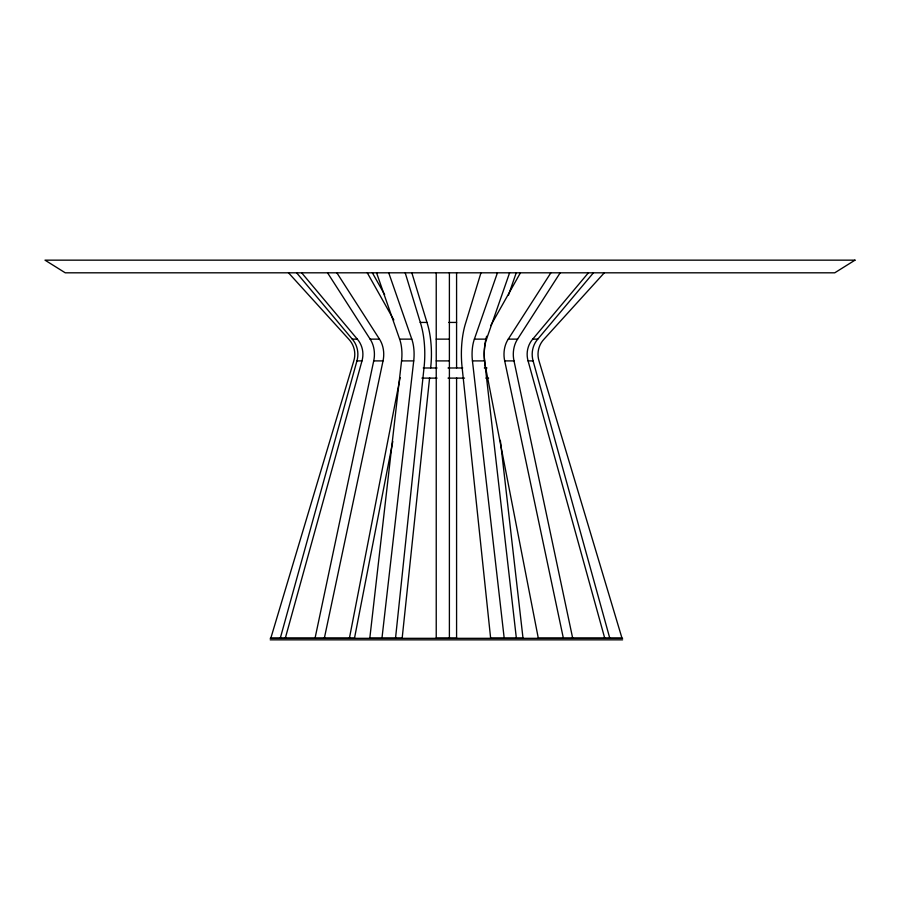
<?xml version="1.0" encoding="UTF-8"?>
<svg xmlns="http://www.w3.org/2000/svg" width="900" height="900" viewBox="0 0 900 900"><rect width="100%" height="100%" fill="white"/><g stroke="black" fill="none" stroke-linecap="round" stroke-linejoin="round"><path stroke-width="1.35" d="M395.527 638.224L423.99 367.988A48.454 18.54 90 0 0 420.311 322.425L405.202 272.812M429.615 377.741L402.165 638.224L369.799 638.224L401.558 360.9A22.073 8.449 -90 0 0 399.623 339.131L376.571 272.812M381.96 638.224L413.719 360.9A22.073 8.449 90 0 0 411.784 339.131L388.733 272.812M349.402 638.224L400.129 377.64M392.805 441.416L354.488 638.224L270.799 638.224L353.79 360.9A22.073 22.073 0 0 0 348.728 339.131L288.495 272.812M315.034 638.224L373.714 360.9A22.073 15.604 -90 0 0 370.136 339.131L327.544 272.812M324.338 638.224L383.029 360.9A22.073 15.604 90 0 0 379.451 339.131L336.859 272.812M280.271 638.224L356.94 360.9A22.073 20.396 -90 0 0 352.271 339.131L296.618 272.812M285.3 638.224L361.98 360.9A22.073 20.396 -90 0 0 357.3 339.131L301.657 272.812M480.96 272.812L465.851 322.425A48.454 18.54 -90 0 0 462.173 367.988L490.635 638.224L523.012 638.224L500.344 440.336M504.202 638.224L472.444 360.9A22.073 8.449 -90 0 1 474.379 339.131L497.43 272.812M516.364 638.224L484.605 360.9A22.073 8.449 90 0 1 486.54 339.131L509.591 272.812M508.399 295.358L516.24 272.812M520.436 272.812L492.514 322.425A48.454 34.267 -90 0 0 490.748 325.609M563.377 638.224L504.697 360.9A22.073 15.604 -90 0 1 508.275 339.131L550.868 272.812M572.692 638.224L514.001 360.9A22.073 15.604 -90 0 1 517.579 339.131L560.171 272.812M604.744 638.224L528.075 360.9A22.073 20.396 90 0 1 532.744 339.131L588.398 272.812M609.784 638.224L533.104 360.9A22.073 20.396 90 0 1 537.784 339.131L593.438 272.812M604.305 272.812L544.072 339.131A22.073 22.073 0 0 0 539.01 360.9L622.012 638.224L538.312 638.224L485.707 367.988A48.454 34.267 -90 0 1 486.63 336.229M420.199 322.425L426.96 322.425A48.454 18.54 -90 0 1 430.639 367.988M448.684 322.425L456.581 322.425M352.271 339.131L357.3 339.131M370.136 339.131L379.451 339.131M399.623 339.131L411.784 339.131M436.23 339.131L449.392 339.131M474.379 339.131L486.54 339.131M508.275 339.131L517.579 339.131M532.744 339.131L537.784 339.131M356.94 360.9L361.98 360.9M373.714 360.9L383.029 360.9M401.558 360.9L413.719 360.9M436.23 360.9L449.392 360.9M472.444 360.9L484.605 360.9M504.697 360.9L514.001 360.9M528.075 360.9L533.104 360.9M423.248 367.988L437.04 367.988M448.02 367.988L462.724 367.988M484.335 367.988L486.956 367.988M421.92 378.113L437.04 378.113M448.02 378.113L464.535 378.113M485.831 378.113L488.632 378.113M270.191 638.325L622.609 638.325M270.191 639.844L622.609 639.844M372.375 272.812L384.626 294.593M367.279 272.812L393.84 320.006M411.84 272.812L426.96 322.425M456.581 272.812L456.581 367.988M456.581 377.707L456.581 638.224L436.23 638.224L436.23 272.812M449.392 272.812L449.392 638.224M855 260.156L834.75 272.812L65.25 272.812L45 260.156L855 260.156"/></g></svg>
